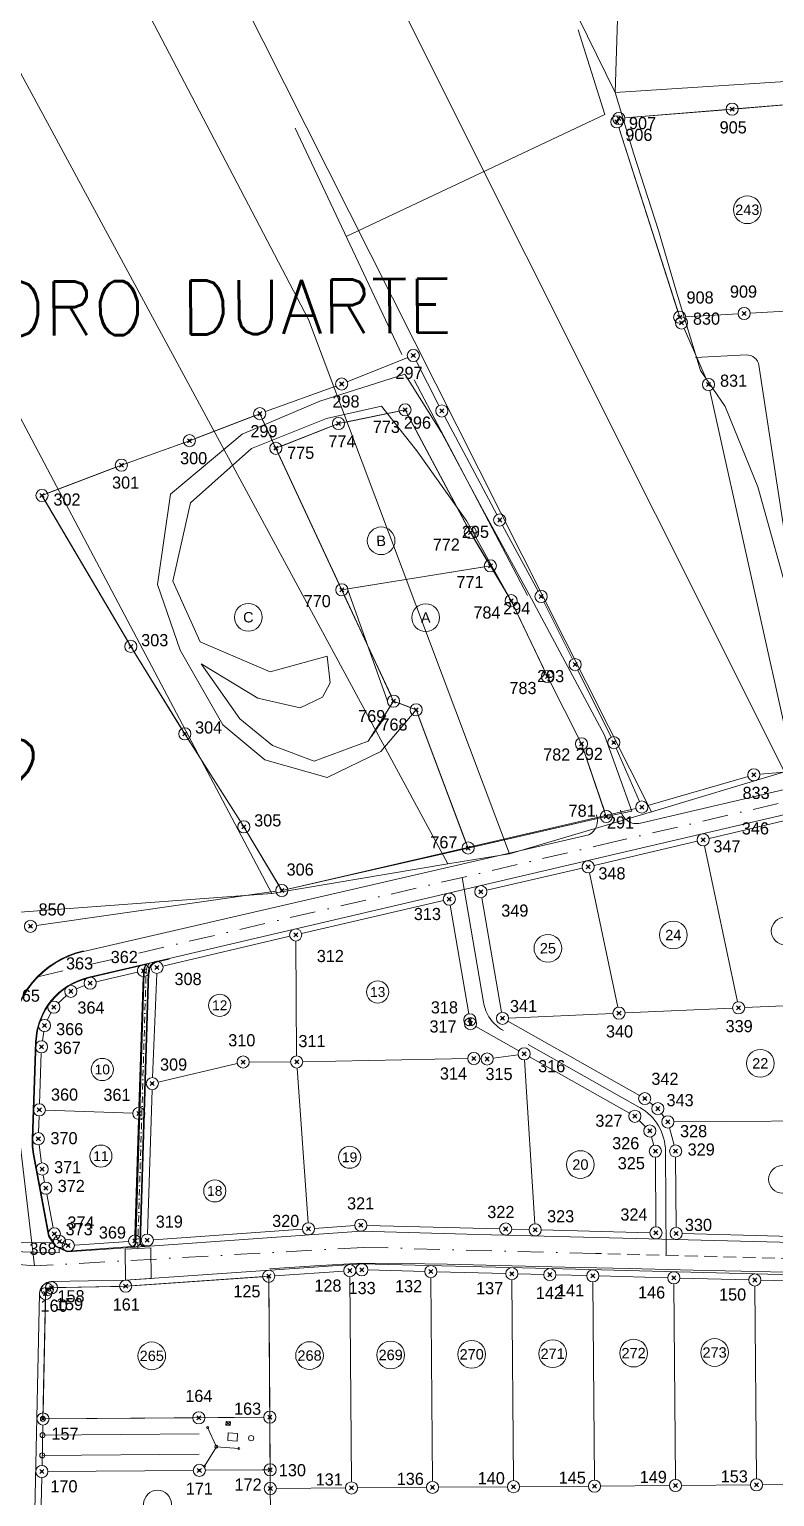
# Model space of a CAD drawing. Header units: millimetres. Extents: x 1956 to 636788, y 2654 to 1331964.
# Drawn here: x 625592.8 to 625776.9, y 1330232.6 to 1330595 of the extents above; entities that cross this region are included whole.
import ezdxf
from ezdxf.enums import TextEntityAlignment as Align

# ---------------------------------------------------------------- set-up
doc = ezdxf.new("R2010")
doc.units = ezdxf.units.MM
doc.header["$PDMODE"] = 35
doc.header["$PDSIZE"] = 0.5
doc.linetypes.add('DASHDOT2', pattern=[12.7, 6.35, -3.175, 0, -3.175])
doc.linetypes.add('HIDDEN2', pattern=[4.7625, 3.175, -1.5875])
for name, color, linetype, lineweight in [('11. division lotes', 12, 'Continuous', 0), ('2.  anden', 2, 'Continuous', 0), ('20. poligonos', 201, 'Continuous', 0), ('24. numeros lotes', 10, 'Continuous', 0), ('26. edificios', 220, 'Continuous', 0), ('36. centro calle', 253, 'DASHDOT2', 0), ('38. polilinea lotes', 31, 'Continuous', 0), ('6. calles', 1, 'Continuous', 0), ('ARBOLES', 1, 'Continuous', 0), ('Cotas', 7, 'Continuous', 0), ('NIVEL DE TERRAZA', 8, 'HIDDEN2', 0)]:
    doc.layers.add(name, color=color, linetype=linetype, lineweight=lineweight)
for name, color, linetype in [('2', 7, 'Continuous'), ('Circulo', 2, 'Continuous'), ('Polígono', 2, 'Continuous'), ('textos_terrenos colindantes', 4, 'Continuous')]:
    doc.layers.add(name, color=color, linetype=linetype)
doc.styles.add('ARIAL', font='arial.ttf', dxfattribs={"width": 0.8, "height": 0.039688})
doc.styles.get("Standard").update_dxf_attribs({"font": 'TCCM____.TTF'})
doc.styles.add('style1', font='romans.shx')

msp = doc.modelspace()

# ---------------------------------------------------------------- linework, layer by layer
at = {"color": 1, "lineweight": 0}
for p, q in [((625641.361, 1330250.248, 13.467), (625642.501, 1330251.066, 13.467)), ((625641.423, 1330251.138, 13.467), (625642.439, 1330250.173, 13.467))]:
    msp.add_line(p, q, dxfattribs=at)
at = {"color": 1, "lineweight": 0, "elevation": 148.366}
msp.add_lwpolyline([(625652.15, 1330288.837), (625663.337, 1330289.539), (625674.759, 1330290.232), (625684.92, 1330290.189), (625695.956, 1330289.949), (625708.868, 1330289.644), (625725.012, 1330289.268), (625740.973, 1330288.896), (625756.743, 1330288.521), (625772.521, 1330288.168), (625785.835, 1330287.845)], dxfattribs=at)
at = {"layer": '11. division lotes', "color": 1, "lineweight": 0}
for p, q in [((625619.52, 1330317.446), (625620.141, 1330337.018)), ((625618.831, 1330295.719), (625619.52, 1330317.446))]:
    msp.add_line(p, q, dxfattribs=at)
at = {"layer": '2', "color": 1, "lineweight": 0}
for p, q in [((625737.52, 1330579.424), (625595.806, 1330867.326)), ((625779.262, 1330411.618), (625561.995, 1330846.018)), ((625746.478, 1330401.747), (625533.011, 1330825.467)), ((625491.538, 1330767.57), (625696.16, 1330388.849)), ((625466.097, 1330734.305), (625652.709, 1330381.533)), ((625973.046, 1330594.629), (625737.52, 1330579.424)), ((625746.478, 1330401.747), (625779.262, 1330411.618)), ((625711.407, 1330391.371), (625746.478, 1330401.747)), ((625696.16, 1330388.849), (625711.407, 1330391.371)), ((625652.709, 1330381.533), (625696.16, 1330388.849))]:
    msp.add_line(p, q, dxfattribs=at)
for points in [[(625514.95, 1330803.887), (625661.751, 1330523.349), (625711.407, 1330391.371)], [(625737.52, 1330579.424), (625738.571, 1330612.973), (625738.082, 1330630.511), (625741.149, 1330647.537), (625746.755, 1330663.797), (625754.141, 1330680.563), (625764.569, 1330692.242), (625766.61, 1330700.119)], [(625405.049, 1330663.977), (625439.481, 1330550.828), (625459.288, 1330542.415), (625493.529, 1330488.742), (625500.617, 1330464.332), (625509.997, 1330444.749), (625519.633, 1330428.215), (625528.253, 1330410.921), (625537.383, 1330396.93), (625541.952, 1330393.874), (625556.679, 1330385.467), (625576.233, 1330377.563), (625584.87, 1330376.536), (625652.709, 1330381.533)], [(625779.262, 1330411.618), (625784.353, 1330421.016), (625781.336, 1330451.013), (625772.731, 1330482.033), (625764.622, 1330501.868), (625758.534, 1330510.772), (625752.711, 1330529.841), (625748.154, 1330545.352), (625742.077, 1330564.168), (625737.52, 1330579.424)]]:
    msp.add_lwpolyline(points, dxfattribs=at)
at = {"layer": '2.  anden', "color": 1, "lineweight": 0}
msp.add_line((625600.238, 1330295.611), (625602.428, 1330294.578), dxfattribs=at)
at = {"layer": '20. poligonos', "color": 1, "lineweight": 0}
for p, q in [((625734.955, 1330573.974), (625728.378, 1330594.913)), ((625658.449, 1330570.584), (625684.792, 1330514.673)), ((625687.871, 1330508.438), (625700.892, 1330483.53)), ((625700.892, 1330483.53), (625715.834, 1330455.173))]:
    msp.add_line(p, q, dxfattribs=at)
at = {"layer": '24. numeros lotes', "color": 1, "lineweight": 0}
for centre, radius in [((625770.116, 1330550.438, 138.978), 3.422), ((625679.687, 1330468.673), 3.422), ((625646.892, 1330449.789), 3.422), ((625690.698, 1330449.704), 3.422), ((625751.833, 1330371.288), 3.422), ((625779.465, 1330372.266), 3.422), ((625720.865, 1330368.024), 3.422), ((625678.836, 1330357.231, -155), 2.738), ((625639.821, 1330353.936, -155), 2.738), ((625773.312, 1330339.587), 3.422), ((625610.825, 1330338.078), 2.738), ((625610.479, 1330316.678), 2.738), ((625671.896, 1330316.404), 2.738), ((625728.898, 1330314.596), 3.422), ((625778.807, 1330310.957), 3.422), ((625638.606, 1330308.09, -155), 2.738), ((625623.044, 1330267.343), 3.422), ((625662.008, 1330267.414), 3.422), ((625682.037, 1330267.565), 3.422), ((625702.036, 1330267.716), 3.422), ((625722.035, 1330267.866), 3.422), ((625742.035, 1330268.017), 3.422), ((625762.034, 1330268.168), 3.422), ((625624.459, 1330230.727), 3.422)]:
    msp.add_circle(centre, radius, dxfattribs=at)
at = {"layer": '26. edificios', "color": 1, "lineweight": 0}
for p, q in [((625587.599, 1330295.4), (625598.676, 1330295.248)), ((625584.728, 1330293.185), (625600.18, 1330292.76)), ((625600.171, 1330293.985), (625600.18, 1330292.76)), ((625616.484, 1330293.674), (625622.782, 1330294.029)), ((625616.484, 1330293.674), (625616.523, 1330286.036)), ((625622.854, 1330286.476), (625622.782, 1330294.029)), ((625616.523, 1330286.036), (625622.854, 1330286.476))]:
    msp.add_line(p, q, dxfattribs=at)
at = {"layer": '36. centro calle', "color": 1, "lineweight": 0}
for p, q in [((625677.267, 1330420.306), (625681.723, 1330426.818)), ((625790.234, 1330406.696), (625738.206, 1330394.524)), ((625738.206, 1330394.524), (625592.034, 1330360.326)), ((625675.342, 1330294.147), (625594.072, 1330289.545)), ((625732.608, 1330292.643), (625675.342, 1330294.147))]:
    msp.add_line(p, q, dxfattribs=at)
at = {"layer": '36. centro calle', "color": 1, "lineweight": 0, "ltscale": 0.25}
msp.add_line((625619.573, 1330293.848), (625621.632, 1330361.881), dxfattribs=at)
at = {"layer": '36. centro calle', "color": 1, "lineweight": 0}
msp.add_arc((625625.709, 1330361.888), 4.077, 142.57117, 180.10042, dxfattribs=at)
at = {"layer": '38. polilinea lotes', "color": 1, "lineweight": 0}
for p, q in [((625734.955, 1330573.974), (625671.04, 1330543.861)), ((625634.715, 1330248.05), (625596.09, 1330247.759)), ((625639.008, 1330244.895), (625636.842, 1330249.628)), ((625636.094, 1330240.062), (625639.008, 1330244.895)), ((625639.008, 1330244.895), (625644.531, 1330244.436)), ((625634.753, 1330243.051), (625595.986, 1330242.758))]:
    msp.add_line(p, q, dxfattribs=at)
msp.add_lwpolyline([(625652.17, 1330254.18), (625651.922, 1330286.995), (625616.594, 1330284.537), (625598.29, 1330284.167, 0.4022239), (625596.82, 1330282.699), (625596.174, 1330251.758), (625650.184, 1330252.165)], format="xyb", dxfattribs=at)
at = {"layer": '38. polilinea lotes', "color": 1, "lineweight": 0, "elevation": 13.467, "flags": 128}
msp.add_lwpolyline([(625641.424, 1330251.141), (625642.501, 1330251.066), (625642.439, 1330250.173), (625641.361, 1330250.248), (625641.423, 1330251.138)], dxfattribs=at)
msp.add_lwpolyline([(625641.912, 1330248.327), (625641.796, 1330246.446), (625644.108, 1330246.233), (625644.243, 1330248.164)], close=True, dxfattribs=at)
at = {"layer": '38. polilinea lotes', "color": 1, "lineweight": 0}
msp.add_lwpolyline([(625650.282, 1330239.169), (625652.282, 1330239.184), (625652.267, 1330241.184)], dxfattribs=at)
for centre, radius in [((625636.842, 1330249.628), 0.247), ((625647.592, 1330247.009), 0.664), ((625639.008, 1330244.895, 13.477), 0.381), ((625644.531, 1330244.436), 0.247), ((625636.094, 1330240.062), 0.247)]:
    msp.add_circle(centre, radius, dxfattribs=at)
at = {"layer": '6. calles', "color": 1, "lineweight": 0}
for p, q in [((625769.878, 1330514.575, 144.318), (625757.297, 1330513.946, 144.318)), ((625772.993, 1330512.03, 144.318), (625787.771, 1330414.877)), ((625783.206, 1330408.133), (625743.742, 1330398.9)), ((625784.417, 1330402.254), (625738.89, 1330391.603)), ((625606.191, 1330367.231), (625731.009, 1330396.068)), ((625738.89, 1330391.603), (625622.103, 1330364.28)), ((625622.103, 1330364.28), (625607.477, 1330360.858)), ((625621.548, 1330363.996), (625607.511, 1330360.712)), ((625624.451, 1330364.829), (625624.486, 1330364.683)), ((625627.372, 1330365.359), (625624.486, 1330364.683)), ((625618.962, 1330295.142), (625620.987, 1330362.034)), ((625619.112, 1330295.138), (625621.137, 1330362.029)), ((625620.12, 1330295.408), (625622.136, 1330361.999)), ((625620.27, 1330295.403), (625622.286, 1330361.995)), ((625594.36, 1330344.901), (625593.522, 1330320.973)), ((625594.51, 1330344.895), (625593.672, 1330320.968)), ((625593.522, 1330320.973), (625593.529, 1330319.041)), ((625593.672, 1330320.974), (625593.679, 1330319.05)), ((625593.529, 1330319.041), (625593.755, 1330317.143)), ((625593.679, 1330319.05), (625593.904, 1330317.161)), ((625593.755, 1330317.143), (625597.562, 1330296.91)), ((625593.903, 1330317.171), (625597.704, 1330296.968)), ((625597.562, 1330296.91), (625599.223, 1330294.432)), ((625597.704, 1330296.968), (625599.325, 1330294.55)), ((625674.716, 1330298.104), (625621.391, 1330294.394)), ((625674.716, 1330298.104), (625703.758, 1330297.352)), ((625703.758, 1330297.352), (625788.575, 1330295.159)), ((625599.223, 1330294.432), (625602.142, 1330293.055)), ((625599.325, 1330294.55), (625602.171, 1330293.207)), ((625618.171, 1330294.32), (625602.171, 1330293.207)), ((625622.564, 1330294.626), (625621.179, 1330294.529)), ((625622.564, 1330294.626), (625622.569, 1330294.476)), ((625674.888, 1330290.096), (625616.527, 1330286.036)), ((625674.888, 1330290.096), (625721.122, 1330288.9)), ((625721.367, 1330288.894), (625791.266, 1330287.086)), ((625598.259, 1330285.667), (625616.527, 1330286.036)), ((625595.321, 1330282.73), (625594.199, 1330229.05))]:
    msp.add_line(p, q, dxfattribs=at)
at = {"layer": '6. calles', "color": 1, "lineweight": 0, "elevation": 141.604}
msp.add_lwpolyline([(625741.637, 1330401.915), (625734.816, 1330420.679), (625725.73, 1330437.724), (625716.159, 1330455.556), (625704.749, 1330476.508), (625694.562, 1330495.397), (625685.514, 1330509.834), (625664.579, 1330503.149), (625645.367, 1330495.052), (625627.696, 1330480.219), (625624.489, 1330457.912), (625630.059, 1330441.656), (625640.593, 1330423.224), (625650.968, 1330414.533), (625666.397, 1330410.181), (625679.592, 1330416.614), (625688.33, 1330426.924), (625682.756, 1330429.067), (625676.517, 1330419.138), (625663.134, 1330414.26), (625652.885, 1330418.076), (625644.749, 1330424.712), (625635.223, 1330438.289), (625649.248, 1330429.823), (625659.66, 1330427.426), (625665.192, 1330430.032), (625667.06, 1330433.567), (625666.379, 1330440.202), (625652.297, 1330436.338), (625634.956, 1330443.688), (625628.242, 1330458.709), (625632.613, 1330478.067), (625647.658, 1330491.455), (625666.157, 1330498.889), (625679.776, 1330501.904), (625688.476, 1330490.855), (625700.877, 1330473.541), (625711.8, 1330453.876), (625720.749, 1330435.139), (625729.162, 1330418.539), (625735.291, 1330400.55)], close=True, dxfattribs=at)
at = {"layer": '6. calles', "color": 1, "lineweight": 0}
msp.add_lwpolyline([(625602.142, 1330293.055), (625621.391, 1330294.394)], dxfattribs=at)
for centre, radius, start, end in [((625770.028, 1330511.579, 144.318), 3, 8.64856, 92.86445), ((625729.098, 1330399.582), 4, 298.54236, 20.59293), ((625742.855, 1330402.924), 4.121, 191.25954, 282.43968), ((625611.368, 1330344.821), 23.15, 103.00909, 177.99312), ((625611.368, 1330344.821), 23, 103.00909, 177.99312), ((625625.135, 1330361.908), 4.15, 146.87397, 178.26603), ((625625.135, 1330361.908), 4, 144.57732, 178.26603), ((625625.135, 1330361.908), 3, 103.1677, 178.26603), ((625625.135, 1330361.908), 2.85, 103.1677, 178.26603), ((625611.35, 1330344.305), 17, 103.1677, 177.99312), ((625611.35, 1330344.305), 16.85, 103.1677, 177.99312), ((625618.112, 1330295.168), 0.85, 273.97961, 358.26603), ((625618.112, 1330295.168), 1, 273.97961, 358.26603), ((625621.12, 1330295.377), 1, 178.26603, 273.97961), ((625621.12, 1330295.377), 0.85, 178.26603, 273.97961), ((625598.32, 1330282.667), 3, 91.15832, 178.80299)]:
    msp.add_arc(centre, radius, start, end, dxfattribs=at)
at = {"layer": 'ARBOLES', "color": 1, "lineweight": 0}
for q in [(625590.586, 1330318.981), (625559.613, 1330292.552), (625559.613, 1330292.552)]:
    msp.add_line((625594.072, 1330289.545), q, dxfattribs=at)
at = {"layer": 'Circulo', "color": 1, "lineweight": 0}
for centre in [(625596.174, 1330251.758), (625596.09, 1330247.759), (625595.986, 1330242.758)]:
    msp.add_circle(centre, 0.625, dxfattribs=at)
at = {"layer": 'Cotas', "color": 1, "lineweight": 0}
for points in [[(625649.7, 1330500.074), (625632.335, 1330493.398), (625615.54, 1330487.363), (625595.928, 1330479.862), (625617.859, 1330442.589), (625631.194, 1330420.976), (625645.773, 1330398.038), (625655.16, 1330382.314), (625701.163, 1330392.783), (625688.33, 1330426.924), (625682.756, 1330429.067), (625669.963, 1330456.547)], [(625706.659, 1330462.47), (625701.729, 1330470.711), (625685.588, 1330501.025), (625669.151, 1330497.627), (625653.68, 1330491.523), (625669.963, 1330456.547)], [(625669.963, 1330456.547), (625682.756, 1330429.067), (625688.33, 1330426.924), (625701.163, 1330392.783), (625735.291, 1330400.55), (625729.162, 1330418.539), (625720.749, 1330435.139), (625711.8, 1330453.876), (625706.659, 1330462.47), (625669.963, 1330456.547)]]:
    msp.add_lwpolyline(points, close=True, dxfattribs=at)
for points in [[(625649.7, 1330500.074), (625682.756, 1330429.067), (625688.33, 1330426.924), (625701.163, 1330392.783)], [(625669.963, 1330456.547), (625706.659, 1330462.47)]]:
    msp.add_lwpolyline(points, dxfattribs=at)
at = {"layer": 'NIVEL DE TERRAZA', "color": 1, "lineweight": 0, "ltscale": 10}
for p, q in [((625704.924, 1330354.729), (625699.665, 1330385.507)), ((625743.668, 1330328.635), (625709.868, 1330347.704)), ((625749.908, 1330317.909), (625750.102, 1330292.184))]:
    msp.add_line(p, q, dxfattribs=at)
at = {"layer": 'NIVEL DE TERRAZA', "color": 1, "lineweight": 0}
msp.add_line((625791.203, 1330291.105), (625732.608, 1330292.643), dxfattribs=at)
at = {"layer": 'NIVEL DE TERRAZA', "color": 1, "lineweight": 0, "ltscale": 10}
for centre, radius, start, end in [((625714.781, 1330356.414), 10, 189.69745, 240.56933), ((625737.408, 1330317.814), 12.5, 0.43167, 60.56933)]:
    msp.add_arc(centre, radius, start, end, dxfattribs=at)
at = {"layer": 'Polígono', "color": 1, "lineweight": 0}
for points in [[(625806.238, 1330578.566), (625739.877, 1330573.114)], [(625764.885, 1330575.169), (625739.877, 1330573.114)], [(625785.312, 1330576.847), (625767.875, 1330575.414)], [(625737.628, 1330571.694), (625738.655, 1330573.462)], [(625737.628, 1330571.694), (625738.655, 1330573.462)], [(625738.361, 1330570.737), (625752.952, 1330525.334)], [(625738.361, 1330570.737), (625753.421, 1330523.918)], [(625754.908, 1330523.993), (625767.851, 1330524.749)], [(625770.846, 1330524.923), (625789.497, 1330526.012)], [(625754.482, 1330521.116), (625759.926, 1330508.673)], [(625686.241, 1330513.91), (625671.328, 1330507.959)], [(625686.241, 1330513.91), (625671.328, 1330507.959)], [(625693.975, 1330502.084), (625688.317, 1330513.131)], [(625693.975, 1330502.084), (625688.317, 1330513.131)], [(625668.524, 1330506.892), (625651.11, 1330500.585)], [(625668.524, 1330506.892), (625651.11, 1330500.585)], [(625760.853, 1330505.835), (625781.454, 1330413.242)], [(625648.3, 1330499.536), (625633.735, 1330493.936)], [(625648.3, 1330499.536), (625633.735, 1330493.936)], [(625648.3, 1330499.536), (625633.735, 1330493.936)], [(625669.33, 1330457.907), (625650.333, 1330498.714)], [(625684.119, 1330500.721), (625670.62, 1330497.931)], [(625701.024, 1330472.035), (625686.293, 1330499.701)], [(625708.26, 1330475.137), (625695.362, 1330499.424)], [(625708.26, 1330475.137), (625695.362, 1330499.424)], [(625667.756, 1330497.076), (625655.076, 1330492.074)], [(625630.923, 1330492.891), (625616.951, 1330487.87)], [(625630.923, 1330492.891), (625616.951, 1330487.87)], [(625630.923, 1330492.891), (625616.951, 1330487.87)], [(625614.139, 1330486.827), (625597.329, 1330480.398)], [(625614.139, 1330486.827), (625597.329, 1330480.398)], [(625614.139, 1330486.827), (625597.329, 1330480.398)], [(625654.314, 1330490.163), (625669.33, 1330457.907)], [(625596.688, 1330478.569), (625617.098, 1330443.882)], [(625596.688, 1330478.569), (625617.098, 1330443.882)], [(625596.688, 1330478.569), (625617.098, 1330443.882)], [(625718.469, 1330456.226), (625709.677, 1330472.492)], [(625718.469, 1330456.226), (625709.677, 1330472.492)], [(625705.889, 1330463.758), (625702.499, 1330469.424)], [(625671.444, 1330456.786), (625705.178, 1330462.231)], [(625705.178, 1330462.231), (625671.444, 1330456.786)], [(625711.03, 1330455.163), (625707.429, 1330461.183)], [(625682.123, 1330430.427), (625670.596, 1330455.187)], [(625670.596, 1330455.187), (625682.123, 1330430.427)], [(625671.463, 1330456.547), (625681.256, 1330429.067)], [(625720.102, 1330436.493), (625712.446, 1330452.523)], [(625726.911, 1330439.434), (625719.853, 1330453.564)], [(625726.911, 1330439.434), (625719.853, 1330453.564)], [(625618.646, 1330441.312), (625630.406, 1330422.253)], [(625618.646, 1330441.312), (625630.406, 1330422.253)], [(625618.646, 1330441.312), (625630.406, 1330422.253)], [(625736.501, 1330420.16), (625728.25, 1330436.749)], [(625736.501, 1330420.16), (625728.25, 1330436.749)], [(625728.484, 1330419.877), (625721.427, 1330433.801)], [(625686.93, 1330427.462), (625684.156, 1330428.529)], [(625684.156, 1330428.529), (625686.93, 1330427.462)], [(625700.636, 1330394.188), (625688.858, 1330425.52)], [(625688.858, 1330425.52), (625700.636, 1330394.188)], [(625631.998, 1330419.71), (625644.968, 1330399.304)], [(625631.998, 1330419.71), (625644.968, 1330399.304)], [(625631.998, 1330419.71), (625644.968, 1330399.304)], [(625734.807, 1330401.97), (625729.645, 1330417.119)], [(625743.472, 1330404.281), (625737.766, 1330417.441)], [(625743.472, 1330404.281), (625737.766, 1330417.441)], [(625780.286, 1330411.64), (625773.228, 1330410.988)], [(625770.293, 1330410.436), (625745.51, 1330403.319)], [(625656.621, 1330382.653), (625742.607, 1330402.567)], [(625702.626, 1330393.116), (625733.828, 1330400.217)], [(625782.288, 1330400.215), (625760.672, 1330395.158)], [(625646.542, 1330396.75), (625654.391, 1330383.602)], [(625646.542, 1330396.75), (625654.391, 1330383.602)], [(625646.542, 1330396.75), (625654.391, 1330383.602)], [(625757.751, 1330394.473), (625732.263, 1330388.483)], [(625759.52, 1330393.349), (625767.655, 1330354.753)], [(625767.655, 1330354.753), (625759.52, 1330393.349)], [(625656.622, 1330382.647), (625699.701, 1330392.451)], [(625729.342, 1330387.801), (625705.783, 1330382.336)], [(625731.113, 1330386.672), (625738.114, 1330353.454)], [(625738.114, 1330353.454), (625731.113, 1330386.672)], [(625653.675, 1330382.102), (625594.596, 1330373.661)], [(625695.057, 1330379.832), (625660.056, 1330371.655)], [(625701.358, 1330351.846), (625696.77, 1330378.695)], [(625704.575, 1330380.518), (625709.414, 1330352.2)], [(625657.135, 1330370.972), (625625.782, 1330363.637)], [(625658.82, 1330341.44), (625658.607, 1330369.813)], [(625658.607, 1330369.813), (625658.82, 1330341.44)], [(625619.54, 1330362.14), (625609.28, 1330359.739)], [(625619.88, 1330328.731), (625620.951, 1330360.982)], [(625624.261, 1330361.796), (625623.234, 1330336.084)], [(625601.944, 1330356.364), (625599.943, 1330354.492)], [(625606.436, 1330358.817), (625604.422, 1330357.97)], [(625766.465, 1330353.219), (625739.922, 1330352.052)], [(625739.922, 1330352.052), (625766.465, 1330353.219)], [(625794.403, 1330354.448), (625769.463, 1330353.351)], [(625769.463, 1330353.351), (625794.403, 1330354.448)], [(625598.171, 1330352.129), (625597.239, 1330350.287)], [(625701.524, 1330350.877), (625701.864, 1330348.888)], [(625710.972, 1330349.983), (625743.472, 1330331.617)], [(625736.924, 1330351.92), (625711.165, 1330350.787)], [(625711.165, 1330350.787), (625736.924, 1330351.92)], [(625596.352, 1330347.463), (625596.029, 1330345.179)], [(625713.719, 1330342.661), (625703.083, 1330348.662)], [(625595.766, 1330342.195), (625595.325, 1330329.592)], [(625624.633, 1330334.932), (625644.17, 1330339.574)], [(625644.17, 1330339.574), (625624.633, 1330334.932)], [(625647.129, 1330339.923), (625657.332, 1330339.938)], [(625657.332, 1330339.938), (625647.129, 1330339.923)], [(625661.624, 1330300.2), (625658.937, 1330338.443)], [(625658.937, 1330338.443), (625661.624, 1330300.2)], [(625660.331, 1330339.969), (625701.068, 1330340.769)], [(625701.068, 1330340.769), (625660.331, 1330339.969)], [(625704.067, 1330340.74), (625704.35, 1330340.73)], [(625704.35, 1330340.73), (625704.067, 1330340.74)], [(625707.335, 1330340.874), (625713.54, 1330341.721)], [(625713.54, 1330341.721), (625707.335, 1330340.874)], [(625717.623, 1330299.989), (625715.119, 1330340.427)], [(625715.119, 1330340.427), (625717.623, 1330299.989)], [(625741.015, 1330327.261), (625716.332, 1330341.187)], [(625623.126, 1330333.086), (625621.983, 1330297.435)], [(625596.771, 1330328.04), (625618.332, 1330327.285)], [(625618.332, 1330327.285), (625596.771, 1330328.04)], [(625745.972, 1330329.97), (625746.845, 1330329.305)], [(625595.219, 1330326.594), (625595.075, 1330322.478)], [(625618.879, 1330297.219), (625619.783, 1330325.733)], [(625744.953, 1330323.941), (625743.392, 1330325.473)], [(625748.942, 1330327.199), (625749.603, 1330326.323)], [(625800.132, 1330325.499), (625752.006, 1330325.136)], [(625752.006, 1330325.136), (625800.132, 1330325.499)], [(625747.007, 1330319.336), (625746.424, 1330321.444)], [(625750.889, 1330323.675), (625752.024, 1330319.378)], [(625595.21, 1330319.491), (625595.783, 1330314.968)], [(625747.548, 1330299.22), (625747.419, 1330316.39)], [(625752.419, 1330316.428), (625752.549, 1330299.091)], [(625596.248, 1330312.006), (625596.583, 1330310.224)], [(625597.138, 1330307.276), (625598.702, 1330298.964)], [(625623.432, 1330296.04), (625660.233, 1330298.6)], [(625663.226, 1330298.808), (625673.186, 1330299.501)], [(625676.182, 1330299.566), (625708.944, 1330298.719)], [(625711.943, 1330298.641), (625716.216, 1330298.531)], [(625719.215, 1330298.453), (625746.06, 1330297.759)], [(625599.814, 1330296.244), (625599.403, 1330296.857)], [(625601.595, 1330294.971), (625601.072, 1330295.218)], [(625603.925, 1330294.682), (625617.335, 1330295.615)], [(625754.06, 1330297.552), (625787.114, 1330296.697)], [(625670.445, 1330288.284), (625653.418, 1330287.099)], [(625673.425, 1330288.491), (625673.438, 1330288.492)], [(625690.474, 1330288.193), (625676.421, 1330288.556)], [(625710.479, 1330287.675), (625693.473, 1330288.115)], [(625719.828, 1330287.434), (625713.478, 1330287.598)], [(625597.408, 1330284.079), (625596.67, 1330282.349)], [(625598.639, 1330284.316), (625596.909, 1330283.58)], [(625599.789, 1330284.198), (625615.094, 1330284.507)], [(625618.09, 1330284.641), (625650.425, 1330286.891)], [(625651.933, 1330285.495), (625652.172, 1330253.68)], [(625651.933, 1330285.495), (625652.306, 1330236.062)], [(625672.335, 1330236.213), (625671.953, 1330286.888)], [(625671.953, 1330286.888), (625672.335, 1330236.213)], [(625692.364, 1330236.364), (625691.985, 1330286.654)], [(625691.985, 1330286.654), (625692.364, 1330236.364)], [(625712.363, 1330236.515), (625711.989, 1330286.137)], [(625711.989, 1330286.137), (625712.363, 1330236.515)], [(625730.483, 1330287.158), (625722.827, 1330287.356)], [(625732.363, 1330236.666), (625731.994, 1330285.619)], [(625731.994, 1330285.619), (625732.363, 1330236.666)], [(625750.488, 1330286.641), (625733.482, 1330287.08)], [(625752.362, 1330236.816), (625751.998, 1330285.102)], [(625751.998, 1330285.102), (625752.362, 1330236.816)], [(625770.492, 1330286.123), (625753.487, 1330286.563)], [(625772.362, 1330236.967), (625772.003, 1330284.584)], [(625772.003, 1330284.584), (625772.362, 1330236.967)], [(625789.796, 1330285.624), (625773.491, 1330286.045)], [(625596.204, 1330253.258), (625596.788, 1330281.199)], [(625633.184, 1330252.037), (625597.673, 1330251.77)], [(625597.673, 1330251.77), (625633.184, 1330252.037)], [(625650.684, 1330252.169), (625636.184, 1330252.06)], [(625636.184, 1330252.06), (625650.684, 1330252.169)], [(625595.933, 1330240.259), (625596.142, 1330250.259)], [(625652.195, 1330250.68), (625652.27, 1330240.684)], [(625595.729, 1330230.524), (625595.87, 1330237.26)], [(625597.401, 1330238.771), (625633.282, 1330239.041)], [(625633.282, 1330239.041), (625597.401, 1330238.771)], [(625636.282, 1330239.064), (625650.782, 1330239.173)], [(625650.782, 1330239.173), (625636.282, 1330239.064)], [(625652.293, 1330237.685), (625652.468, 1330214.435)], [(625653.817, 1330234.574), (625670.846, 1330234.702)], [(625673.846, 1330234.725), (625690.875, 1330234.853)], [(625693.875, 1330234.875), (625710.875, 1330235.004)], [(625713.874, 1330235.026), (625730.874, 1330235.154)], [(625733.874, 1330235.177), (625750.873, 1330235.305)], [(625753.873, 1330235.327), (625770.873, 1330235.456)], [(625773.873, 1330235.478), (625790.872, 1330235.606)]]:
    msp.add_lwpolyline(points, dxfattribs=at)
for centre in [(625738.382, 1330572.991), (625738.382, 1330572.991), (625766.38, 1330575.291), (625737.902, 1330572.165), (625737.902, 1330572.165), (625753.411, 1330523.906), (625753.881, 1330522.49), (625769.348, 1330524.836), (625687.634, 1330514.466), (625687.634, 1330514.466), (625669.935, 1330507.403), (625669.935, 1330507.403), (625760.527, 1330507.299), (625649.7, 1330500.074), (625649.7, 1330500.074), (625649.7, 1330500.074), (625685.588, 1330501.025), (625694.659, 1330500.749), (625694.659, 1330500.749), (625669.151, 1330497.627), (625632.335, 1330493.398), (625632.335, 1330493.398), (625632.335, 1330493.398), (625653.68, 1330491.523), (625615.54, 1330487.363), (625615.54, 1330487.363), (625615.54, 1330487.363), (625595.928, 1330479.862), (625595.928, 1330479.862), (625595.928, 1330479.862), (625708.964, 1330473.812), (625708.964, 1330473.812), (625701.729, 1330470.711), (625706.659, 1330462.47), (625706.659, 1330462.47), (625669.963, 1330456.547), (625669.963, 1330456.547), (625669.963, 1330456.547), (625669.963, 1330456.547), (625711.8, 1330453.876), (625719.183, 1330454.906), (625719.183, 1330454.906), (625617.859, 1330442.589), (625617.859, 1330442.589), (625617.859, 1330442.589), (625720.749, 1330435.139), (625727.582, 1330438.092), (625727.582, 1330438.092), (625682.756, 1330429.067), (625682.756, 1330429.067), (625688.33, 1330426.924), (625688.33, 1330426.924), (625631.194, 1330420.976), (625631.194, 1330420.976), (625631.194, 1330420.976), (625729.162, 1330418.539), (625737.169, 1330418.817), (625737.169, 1330418.817), (625771.735, 1330410.85), (625744.069, 1330402.905), (625744.069, 1330402.905), (625735.291, 1330400.55), (625645.773, 1330398.038), (625645.773, 1330398.038), (625645.773, 1330398.038), (625759.211, 1330394.817), (625759.211, 1330394.817), (625701.163, 1330392.783), (625701.163, 1330392.783), (625730.803, 1330388.14), (625730.803, 1330388.14), (625655.16, 1330382.314), (625655.16, 1330382.314), (625655.16, 1330382.314), (625704.322, 1330381.997), (625696.518, 1330380.173), (625593.111, 1330373.449), (625658.595, 1330371.313), (625658.595, 1330371.313), (625621.001, 1330362.482), (625624.321, 1330363.295), (625607.819, 1330359.398), (625603.039, 1330357.389), (625598.848, 1330353.468), (625738.423, 1330351.986), (625738.423, 1330351.986), (625738.423, 1330351.986), (625767.964, 1330353.285), (625767.964, 1330353.285), (625767.964, 1330353.285), (625596.562, 1330348.948), (625701.611, 1330350.367), (625701.777, 1330349.399), (625709.667, 1330350.721), (625709.667, 1330350.721), (625595.819, 1330343.694), (625702.568, 1330340.798), (625702.568, 1330340.798), (625705.849, 1330340.672), (625705.849, 1330340.672), (625715.026, 1330341.924), (625715.026, 1330341.924), (625715.026, 1330341.924), (625645.629, 1330339.921), (625645.629, 1330339.921), (625658.832, 1330339.94), (625658.832, 1330339.94), (625658.832, 1330339.94), (625658.832, 1330339.94), (625623.174, 1330334.586), (625623.174, 1330334.586), (625744.778, 1330330.879), (625595.272, 1330328.093), (625595.272, 1330328.093), (625619.831, 1330327.232), (625619.831, 1330327.232), (625742.321, 1330326.524), (625748.039, 1330328.397), (625746.024, 1330322.89), (625750.506, 1330325.125), (625750.506, 1330325.125), (625595.022, 1330320.979), (625747.407, 1330317.89), (625752.407, 1330317.928), (625595.971, 1330313.48), (625596.861, 1330308.75), (625598.979, 1330297.49), (625661.729, 1330298.704), (625661.729, 1330298.704), (625674.682, 1330299.605), (625710.444, 1330298.68), (625717.716, 1330298.492), (625717.716, 1330298.492), (625747.559, 1330297.72), (625752.56, 1330297.591), (625600.238, 1330295.611), (625602.428, 1330294.578), (625618.831, 1330295.719), (625621.935, 1330295.936), (625651.922, 1330286.995), (625651.922, 1330286.995), (625671.942, 1330288.388), (625671.942, 1330288.388), (625674.921, 1330288.595), (625691.974, 1330288.154), (625691.974, 1330288.154), (625711.978, 1330287.637), (625711.978, 1330287.637), (625721.328, 1330287.395), (625731.983, 1330287.119), (625731.983, 1330287.119), (625751.987, 1330286.602), (625751.987, 1330286.602), (625771.992, 1330286.084), (625771.992, 1330286.084), (625596.82, 1330282.699), (625597.259, 1330283.729), (625598.289, 1330284.167), (625616.594, 1330284.537), (625596.173, 1330251.758), (625596.173, 1330251.758), (625634.684, 1330252.048), (625634.684, 1330252.048), (625652.184, 1330252.18), (625652.184, 1330252.18), (625634.782, 1330239.053), (625634.782, 1330239.053), (625652.282, 1330239.184), (625652.282, 1330239.184), (625595.901, 1330238.76), (625595.901, 1330238.76), (625752.373, 1330235.316), (625752.373, 1330235.316), (625772.373, 1330235.467), (625772.373, 1330235.467), (625652.317, 1330234.562), (625672.346, 1330234.713), (625672.346, 1330234.713), (625692.375, 1330234.864), (625692.375, 1330234.864), (625712.375, 1330235.015), (625712.375, 1330235.015), (625732.374, 1330235.166), (625732.374, 1330235.166)]:
    msp.add_circle(centre, 1.5, dxfattribs=at)
for p in [(625766.38, 1330575.291), (625737.902, 1330572.165), (625737.902, 1330572.165), (625738.382, 1330572.991), (625738.382, 1330572.991), (625753.411, 1330523.906), (625769.348, 1330524.836), (625753.881, 1330522.49), (625687.634, 1330514.466), (625687.634, 1330514.466), (625669.935, 1330507.403), (625669.935, 1330507.403), (625760.527, 1330507.299), (625685.588, 1330501.025), (625649.7, 1330500.074), (625649.7, 1330500.074), (625649.7, 1330500.074), (625669.151, 1330497.627), (625694.659, 1330500.749), (625694.659, 1330500.749), (625632.335, 1330493.398), (625632.335, 1330493.398), (625632.335, 1330493.398), (625653.68, 1330491.523), (625615.54, 1330487.363), (625615.54, 1330487.363), (625615.54, 1330487.363), (625595.928, 1330479.862), (625595.928, 1330479.862), (625595.928, 1330479.862), (625708.964, 1330473.812), (625708.964, 1330473.812), (625701.729, 1330470.711), (625706.659, 1330462.47), (625706.659, 1330462.47), (625669.963, 1330456.547), (625669.963, 1330456.547), (625669.963, 1330456.547), (625669.963, 1330456.547), (625711.8, 1330453.876), (625719.183, 1330454.906), (625719.183, 1330454.906), (625617.859, 1330442.589), (625617.859, 1330442.589), (625617.859, 1330442.589), (625727.582, 1330438.092), (625727.582, 1330438.092), (625720.749, 1330435.139), (625682.756, 1330429.067), (625682.756, 1330429.067), (625688.33, 1330426.924), (625688.33, 1330426.924), (625631.194, 1330420.976), (625631.194, 1330420.976), (625631.194, 1330420.976), (625729.162, 1330418.539), (625737.169, 1330418.817), (625737.169, 1330418.817), (625771.735, 1330410.85), (625735.291, 1330400.55), (625744.069, 1330402.905), (625744.069, 1330402.905), (625645.773, 1330398.038), (625645.773, 1330398.038), (625645.773, 1330398.038), (625701.163, 1330392.783), (625701.163, 1330392.783), (625759.211, 1330394.817), (625759.211, 1330394.817), (625730.803, 1330388.14), (625730.803, 1330388.14), (625655.16, 1330382.314), (625655.16, 1330382.314), (625655.16, 1330382.314), (625704.322, 1330381.997), (625696.518, 1330380.173), (625593.111, 1330373.449), (625658.595, 1330371.313), (625658.595, 1330371.313), (625624.321, 1330363.295), (625621.001, 1330362.482), (625603.039, 1330357.389), (625607.819, 1330359.398), (625598.848, 1330353.468), (625767.964, 1330353.285), (625767.964, 1330353.285), (625767.964, 1330353.285), (625596.562, 1330348.948), (625701.611, 1330350.367), (625701.777, 1330349.399), (625709.667, 1330350.721), (625709.667, 1330350.721), (625738.423, 1330351.986), (625738.423, 1330351.986), (625738.423, 1330351.986), (625595.819, 1330343.694), (625715.026, 1330341.924), (625715.026, 1330341.924), (625715.026, 1330341.924), (625645.629, 1330339.921), (625645.629, 1330339.921), (625658.832, 1330339.94), (625658.832, 1330339.94), (625658.832, 1330339.94), (625658.832, 1330339.94), (625702.568, 1330340.798), (625702.568, 1330340.798), (625705.849, 1330340.672), (625705.849, 1330340.672), (625623.174, 1330334.586), (625623.174, 1330334.586), (625744.778, 1330330.879), (625595.272, 1330328.093), (625595.272, 1330328.093), (625619.831, 1330327.232), (625619.831, 1330327.232), (625748.039, 1330328.397), (625742.321, 1330326.524), (625750.506, 1330325.125), (625750.506, 1330325.125), (625595.022, 1330320.979), (625746.024, 1330322.89), (625747.407, 1330317.89), (625752.407, 1330317.928), (625595.971, 1330313.48), (625596.861, 1330308.75), (625661.729, 1330298.704), (625661.729, 1330298.704), (625674.682, 1330299.605), (625710.444, 1330298.68), (625717.716, 1330298.492), (625717.716, 1330298.492), (625598.979, 1330297.49), (625600.238, 1330295.611), (625602.428, 1330294.578), (625618.831, 1330295.719), (625621.935, 1330295.936), (625747.559, 1330297.72), (625752.56, 1330297.591), (625651.922, 1330286.995), (625651.922, 1330286.995), (625671.942, 1330288.388), (625671.942, 1330288.388), (625674.921, 1330288.595), (625691.974, 1330288.154), (625691.974, 1330288.154), (625711.978, 1330287.637), (625711.978, 1330287.637), (625721.328, 1330287.395), (625731.983, 1330287.119), (625731.983, 1330287.119), (625597.259, 1330283.729), (625598.289, 1330284.167), (625616.594, 1330284.537), (625751.987, 1330286.602), (625751.987, 1330286.602), (625771.992, 1330286.084), (625771.992, 1330286.084), (625596.82, 1330282.699), (625596.173, 1330251.758), (625596.173, 1330251.758), (625634.684, 1330252.048), (625634.684, 1330252.048), (625652.184, 1330252.18), (625652.184, 1330252.18), (625595.901, 1330238.76), (625595.901, 1330238.76), (625634.782, 1330239.053), (625634.782, 1330239.053), (625652.282, 1330239.184), (625652.282, 1330239.184), (625652.317, 1330234.562), (625672.346, 1330234.713), (625672.346, 1330234.713), (625692.375, 1330234.864), (625692.375, 1330234.864), (625712.375, 1330235.015), (625712.375, 1330235.015), (625732.374, 1330235.166), (625732.374, 1330235.166), (625752.373, 1330235.316), (625752.373, 1330235.316), (625772.373, 1330235.467), (625772.373, 1330235.467)]:
    msp.add_point(p, dxfattribs=at)

# ---------------------------------------------------------------- texts
at = {"layer": '24. numeros lotes', "color": 1, "lineweight": 0, "style": 'ARIAL'}
for s, height, p in [('243', 2.5712, (625770.116, 1330550.438, 138.978)), ('B', 2.571, (625679.687, 1330468.673)), ('C', 2.571, (625646.892, 1330449.789)), ('A', 2.571, (625690.698, 1330449.704)), ('24', 2.5712, (625751.833, 1330371.288)), ('25', 2.5712, (625720.865, 1330368.024)), ('13', 2.4315, (625678.836, 1330357.231, -155)), ('12', 2.4315, (625639.821, 1330353.936, -155)), ('10', 2.4315, (625610.825, 1330338.078)), ('22', 2.5712, (625773.312, 1330339.587)), ('11', 2.4315, (625610.487, 1330316.669)), ('19', 2.4315, (625671.896, 1330316.404)), ('20', 2.5712, (625728.898, 1330314.596)), ('18', 2.4315, (625638.606, 1330308.09, -155)), ('272', 2.5712, (625742.035, 1330268.017)), ('273', 2.5712, (625762.034, 1330268.168)), ('265', 2.5712, (625623.044, 1330267.343)), ('268', 2.5712, (625662.008, 1330267.414)), ('269', 2.5712, (625682.037, 1330267.565)), ('270', 2.5712, (625702.036, 1330267.716)), ('271', 2.5712, (625722.035, 1330267.866))]:
    msp.add_text(s, height=height, rotation=0.43167, dxfattribs=at).set_placement(p, align=Align.MIDDLE_CENTER)
at = {"layer": 'Polígono', "color": 1, "lineweight": 0}
for s, p in [('906', (625739.983, 1330570.454)), ('364', (625604.671, 1330354.871)), ('159', (625599.38, 1330281.607)), ('157', (625598.264, 1330249.607)), ('170', (625598.008, 1330236.624))]:
    msp.add_text(s, height=3, dxfattribs=at).set_placement(p, align=Align.TOP_LEFT)
for s, p in [('907', (625740.884, 1330571.842)), ('830', (625756.687, 1330523.552)), ('831', (625763.379, 1330508.23)), ('775', (625656.467, 1330490.411)), ('302', (625598.759, 1330478.871)), ('303', (625620.428, 1330444.137)), ('304', (625633.736, 1330422.568)), ('305', (625648.327, 1330399.612)), ('347', (625761.742, 1330393.206)), ('348', (625733.335, 1330386.531)), ('365', (625588.721, 1330356.323)), ('341', (625711.503, 1330353.742)), ('366', (625599.424, 1330348.049)), ('367', (625598.807, 1330343.431)), ('343', (625750.165, 1330330.513)), ('370', (625598.019, 1330321.115)), ('329', (625755.381, 1330318.325)), ('371', (625598.935, 1330313.946)), ('372', (625599.809, 1330309.305)), ('373', (625601.756, 1330298.625)), ('330', (625754.701, 1330299.692)), ('158', (625599.752, 1330282.067))]:
    msp.add_text(s, height=3, dxfattribs=at).set_placement(p, align=Align.MIDDLE_LEFT)
for s, p in [('905', (625766.626, 1330572.302)), ('297', (625686.58, 1330511.657)), ('298', (625671.002, 1330504.599)), ('299', (625650.749, 1330497.263)), ('774', (625670.008, 1330494.752)), ('300', (625633.38, 1330490.586)), ('301', (625616.583, 1330484.55)), ('833', (625772.289, 1330407.902)), ('346', (625772.111, 1330399.135)), ('850', (625598.43, 1330379.118)), ('363', (625605.21, 1330365.788)), ('339', (625768.096, 1330350.288)), ('340', (625738.555, 1330348.989)), ('133', (625674.987, 1330285.596)), ('142', (625721.25, 1330284.396)), ('160', (625598.919, 1330281.234)), ('161', (625616.728, 1330281.54)), ('171', (625634.805, 1330236.053))]:
    msp.add_text(s, height=3, dxfattribs=at).set_placement(p, align=Align.TOP_CENTER)
for s, p in [('908', (625755.106, 1330526.38)), ('306', (625656.335, 1330385.074)), ('309', (625625.081, 1330336.902)), ('342', (625746.429, 1330333.384)), ('319', (625624.016, 1330298.096)), ('374', (625602.195, 1330297.885)), ('130', (625654.423, 1330236.7))]:
    msp.add_text(s, height=3, dxfattribs=at).set_placement(p, align=Align.BOTTOM_LEFT)
for s, p in [('909', (625769.173, 1330527.831)), ('310', (625645.278, 1330342.901)), ('314', (625697.544, 1330334.678)), ('315', (625708.795, 1330334.571)), ('321', (625674.617, 1330302.604)), ('322', (625709.247, 1330300.481)), ('164', (625634.662, 1330255.048))]:
    msp.add_text(s, height=3, dxfattribs=at).set_placement(p, align=Align.BOTTOM_CENTER)
for s, p in [('773', (625684.314, 1330498.309)), ('296', (625691.999, 1330499.362)), ('295', (625706.319, 1330472.395)), ('772', (625699.117, 1330469.235)), ('771', (625704.975, 1330459.987)), ('770', (625667.243, 1330455.281)), ('784', (625709.156, 1330452.458)), ('294', (625716.521, 1330453.522)), ('293', (625724.897, 1330436.754)), ('783', (625718.057, 1330433.814)), ('769', (625680.708, 1330426.874)), ('768', (625686.201, 1330424.811)), ('782', (625726.397, 1330417.374)), ('292', (625734.449, 1330417.552)), ('291', (625742.148, 1330400.6)), ('349', (625716.047, 1330378.83)), ('313', (625694.461, 1330377.989)), ('362', (625619.6, 1330367.368)), ('312', (625670.487, 1330367.61)), ('308', (625635.346, 1330361.933)), ('317', (625698.325, 1330350.21)), ('360', (625604.844, 1330333.377)), ('327', (625739.278, 1330326.922)), ('328', (625760.196, 1330324.36)), ('326', (625743.439, 1330321.367)), ('125', (625649.883, 1330284.794)), ('128', (625669.887, 1330286.202)), ('132', (625689.817, 1330286.068)), ('137', (625709.822, 1330285.551)), ('141', (625729.826, 1330285.034)), ('146', (625749.831, 1330284.516)), ('150', (625769.835, 1330283.999)), ('172', (625650.176, 1330237.047))]:
    msp.add_text(s, height=3, dxfattribs=at).set_placement(p, align=Align.TOP_RIGHT)
for s, p in [('781', (625732.672, 1330402.013)), ('767', (625698.522, 1330394.205)), ('318', (625698.654, 1330353.427)), ('311', (625665.948, 1330345.096)), ('316', (625725.154, 1330338.893)), ('325', (625744.816, 1330314.935)), ('320', (625659.465, 1330300.672)), ('323', (625727.363, 1330301.819)), ('369', (625616.67, 1330297.8)), ('368', (625599.525, 1330293.821)), ('163', (625650.047, 1330254.286)), ('131', (625670.209, 1330236.819)), ('136', (625690.238, 1330236.969)), ('140', (625710.237, 1330237.12)), ('145', (625730.237, 1330237.271)), ('149', (625750.236, 1330237.421)), ('153', (625770.236, 1330237.572))]:
    msp.add_text(s, height=3, dxfattribs=at).set_placement(p, align=Align.MIDDLE_RIGHT)
for s, p in [('361', (625617.783, 1330329.425)), ('324', (625745.458, 1330299.861))]:
    msp.add_text(s, height=3, dxfattribs=at).set_placement(p, align=Align.BOTTOM_RIGHT)
at = {"layer": 'textos_terrenos colindantes', "color": 7, "lineweight": 9, "style": 'style1'}
for s, rotation, p in [('ISIDRO DUARTE', 0.43167, (625564.116, 1330519.108)), ('MARIPOSARIO', 317.09582, (625503.1, 1330483.437))]:
    msp.add_text(s, height=13.33221, rotation=rotation, dxfattribs=at).set_placement(p)

doc.saveas('drawing.dxf')
